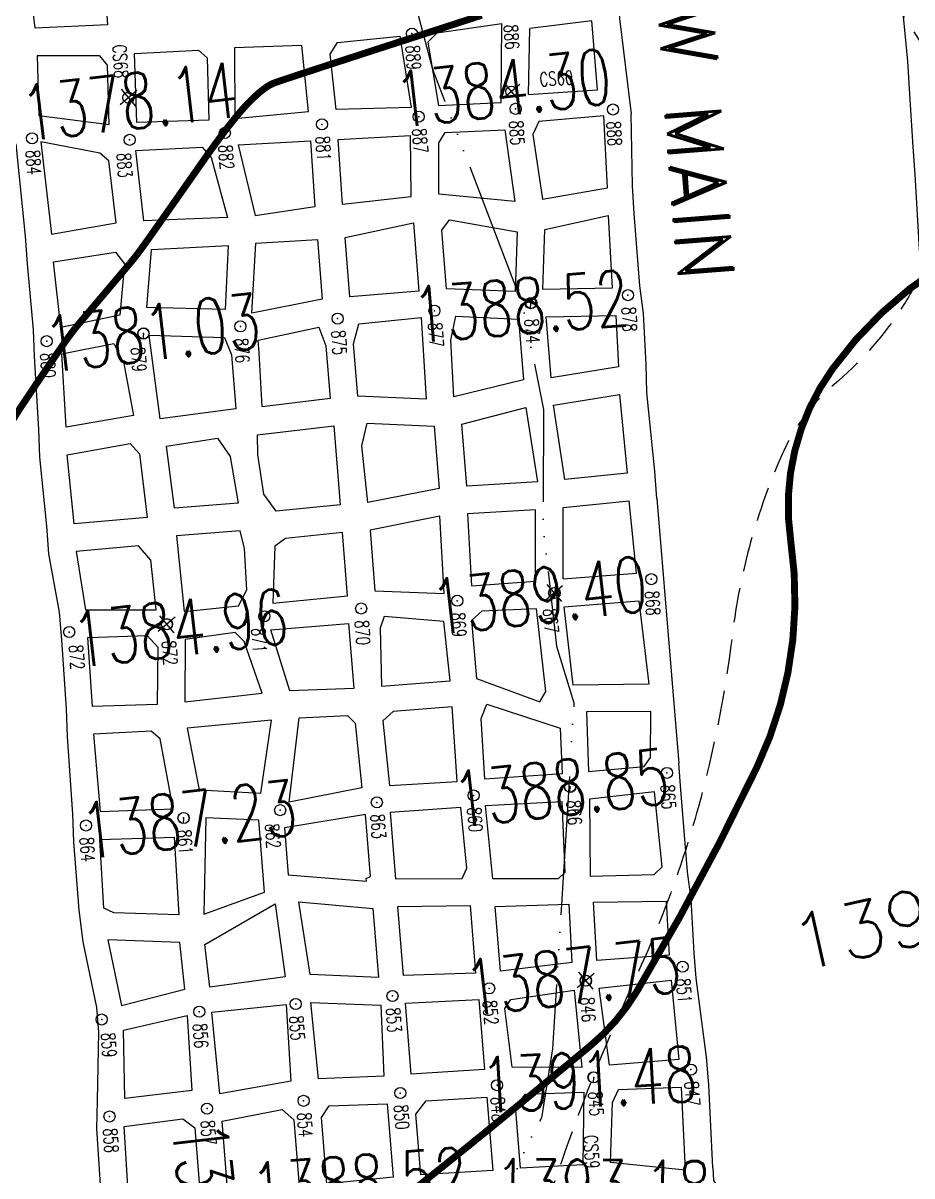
# Model space of a CAD drawing. Header units: inches. Extents: x 10131215 to 10153225, y 3476725 to 3491422.
# Drawn here: x 10140838 to 10141479, y 3484742 to 3485574 of the extents above; entities that cross this region are included whole.
import ezdxf
from ezdxf.enums import TextEntityAlignment as Align

# ---------------------------------------------------------------- set-up
doc = ezdxf.new("R2010")
doc.units = ezdxf.units.IN
doc.header["$LTSCALE"] = 100
doc.header["$MEASUREMENT"] = 0
doc.header["$PDMODE"] = 32
doc.header["$PDSIZE"] = 8
doc.linetypes.add('DASHED2', pattern=[0.375, 0.25, -0.125])
doc.linetypes.add('STREAM', pattern=[1.5, 1, -0.125, 0, -0.125, 0, -0.125, 0, -0.125])
for name, color, linetype in [('ELEVATIONS-UPEER MASON-CONTOURS', 175, 'CONTINUOUS'), ('ELEVATIONS-UPPER MASON-SPOT', 175, 'CONTINUOUS'), ('MINE WORKINGS-ADVANCED-SURVEYED', 7, 'CONTINUOUS'), ('PANEL AND MAINS LABELS', 4, 'CONTINUOUS'), ('ROADS', 34, 'DASHED2'), ('SPADS-CONTROL SURVEY-LABELS', 230, 'CONTINUOUS'), ('SPADS-CONTROL SURVEY-SYMBOLS', 230, 'CONTINUOUS'), ('SPADS-LABEL', 90, 'CONTINUOUS'), ('SPADS-SYMBOL', 90, 'CONTINUOUS'), ('WATER-SURFACE', 140, 'STREAM')]:
    doc.layers.add(name, color=color, linetype=linetype)
doc.styles.add('LEG', font='ROMAND')
doc.styles.add('LEV', font='SIMPLEX.shx', dxfattribs={"width": 0.7, "height": 40})
doc.styles.add('SP', font='SIMPLEX', dxfattribs={"width": 0.75, "height": 12})
doc.styles.get("Standard").update_dxf_attribs({"font": 'simplex.shx'})

# ---------------------------------------------------------------- blocks, each defined once
blk = doc.blocks.new('CS')
at = {"layer": 'SPADS-CONTROL SURVEY-SYMBOLS'}
for p, q in [((-5.66, 5.66), (5.66, -5.66)), ((5.66, 5.66), (-5.66, -5.66))]:
    blk.add_line(p, q, dxfattribs=at)
blk.add_circle((0, 0), 4, dxfattribs=at)
blk = doc.blocks.new('SS')
at = {"layer": 'SPADS-CONTROL SURVEY-SYMBOLS'}
blk.add_line((0, 0), (0, -4), dxfattribs=at)
blk.add_circle((0, 0), 4, dxfattribs=at)

msp = doc.modelspace()

# ---------------------------------------------------------------- linework, layer by layer
at = {"layer": 'ELEVATIONS-UPEER MASON-CONTOURS', "const_width": 5}
for points in [[(10135978.88, 3483263.25, 0), (10135880.17, 3483248.32, 0.000547)], [(10136147.76, 3483288.54, 0.000001), (10135988.51, 3483264.69, 0.000023)], [(10139638.83, 3483431.71, 0.000001), (10139693.52, 3483463.69, 0.000011)], [(10138804.87, 3484318.68, 0.000002), (10138743.64, 3484310.02, 0.000372)], [(10141574.74, 3485617.6, -0.000015), (10141379.01, 3485600.55, -0.00076), (10141181.14, 3485583.63, 0.049543)], [(10141168.33, 3485579.87, -0.000018), (10141135.28, 3485569.14, -0.000001), (10141133.22, 3485568.47, -0.000001), (10141131.65, 3485567.96, -0.00022), (10141111.62, 3485561.46, 0.00014), (10141091.58, 3485554.97, 0.000065), (10141078.5, 3485550.72, 0.000251), (10141075.1, 3485549.61, 0.000002), (10141074.53, 3485549.43, 0.00001), (10141074.41, 3485549.39, 0.000018), (10141074.1, 3485549.29, 0.000002), (10141070.58, 3485548.14, 0.000082), (10141059.69, 3485544.59, 0.000065), (10141046.07, 3485540.14, 0.000165), (10141037.14, 3485537.21, 0.00039), (10141033.35, 3485535.97, 0.000016), (10141033.18, 3485535.92, 0.00001), (10141032.91, 3485535.83, 0.000262), (10141030.44, 3485535.01, 0.000167), (10141026.55, 3485533.73, 0.000595), (10141026.08, 3485533.57, 0.000081), (10141022.65, 3485532.42, 0.001498), (10141020.49, 3485531.69, 0.002445), (10141019.17, 3485531.24, 0.013373), (10141018.79, 3485531.09, 0.00522), (10141017.83, 3485530.68, 0.016664), (10141016.67, 3485530.13, 0.01145), (10141015.04, 3485529.23, 0.011819), (10141013.96, 3485528.57, 0.008944), (10141012.57, 3485527.64, 0.015258), (10141010.81, 3485526.33, 0.008452), (10141007.75, 3485523.83, 0.010539), (10141004.43, 3485520.89, 0.010829), (10141001.32, 3485517.89, 0.0103), (10140998.38, 3485514.81, 0.007906), (10140994.7, 3485510.66, 0.008234), (10140988.66, 3485503.39, 0.008143), (10140982.8, 3485495.84, 0.003192), (10140974.4, 3485484.5, 0.005243), (10140969.41, 3485477.52, 0.000138), (10140962.41, 3485467.5, -0.000212), (10140957.87, 3485461.01, -0.000003), (10140952.22, 3485452.93, -0.000205), (10140952.13, 3485452.8, -0.000068), (10140950.63, 3485450.67, -0.000019), (10140945.27, 3485443.03, -0.000018), (10140944.92, 3485442.52, -0.000002), (10140942.29, 3485438.78, -0.000581), (10140934.2, 3485427.27, -0.000789), (10140928.23, 3485418.83, -0.001123), (10140924.67, 3485413.84, -0.001759), (10140922.38, 3485410.67, -0.000257), (10140921.64, 3485409.65, -0.000779), (10140921.39, 3485409.31, -0.00089), (10140921.13, 3485408.96, -0.000571), (10140920.73, 3485408.42, -0.002944), (10140920.2, 3485407.71, -0.00227), (10140919.5, 3485406.8, -0.002383), (10140918.84, 3485405.97, -0.001901), (10140918.02, 3485404.93, -0.001257), (10140916.92, 3485403.57, -0.001914), (10140916.19, 3485402.67, -0.000614), (10140915.31, 3485401.61, -0.001515), (10140914.95, 3485401.18), (10140914.91, 3485401.13), (10140914.85, 3485401.06, -0.000006), (10140914.42, 3485400.54, -0.000054), (10140914.37, 3485400.49, -0.000181), (10140914.37, 3485400.49, -0.000001), (10140914.33, 3485400.44, -0.000235), (10140910.13, 3485395.45, -0.000178), (10140904.59, 3485388.87, -0.000228), (10140902.06, 3485385.87, 0.00004), (10140887.53, 3485368.67, 0.000141), (10140877.15, 3485356.38, 0.000797), (10140875.32, 3485354.2, 0.01165), (10140875.24, 3485354.11, 0.000441), (10140873.34, 3485351.61, 0.01208), (10140865.37, 3485340.56, 0.003182), (10140836.39, 3485297.71, 0.031215), (10140813.68, 3485258.56, -0.03948)], [(10139736.41, 3483488.78, -0.000003), (10139816.89, 3483535.85, -0.000201)], [(10141499.27, 3485398.28, 0.094745), (10141421.37, 3485324.79, 0.195799), (10141391.16, 3485200.75, -0.148992), (10141366.81, 3485037.4, -0.02378), (10141280.23, 3484875.61, -0.084734), (10141246.52, 3484836.23, -0.002359), (10141171.95, 3484774.8, -0.003567), (10141122.16, 3484734.76, -0.000007), (10141120.41, 3484733.37, -0.00083)], [(10141863.62, 3484883.39, -0.004682), (10141374.47, 3484615.56, -0.062526)]]:
    msp.add_lwpolyline(points, format="xyb", dxfattribs=at)
at = {"layer": 'MINE WORKINGS-ADVANCED-SURVEYED', "flags": 128}
for points in [[(10141256.41, 3485655.88), (10141266.17, 3485597.51), (10141267.78, 3485577.57), (10141276.23, 3485508.8)], [(10141201.98, 3485522.59), (10141251.86, 3485526.12), (10141247.84, 3485575.96), (10141203.14, 3485570.39)], [(10141201.98, 3485522.59), (10141203.14, 3485570.39)], [(10141294.71, 3485231.1), (10141293.1, 3485251.03), (10141287.52, 3485307.77), (10141286.91, 3485327.79), (10141284.93, 3485364.75), (10141282.32, 3485384.6), (10141278.4, 3485436.76), (10141276.97, 3485456.71), (10141276.23, 3485508.8)], [(10140832.42, 3485487.19), (10140839.21, 3485420.5), (10140840.65, 3485400.56), (10140845.01, 3485352.95), (10140845.54, 3485333.93), (10140848.81, 3485281.02), (10140849.42, 3485261), (10140854.44, 3485211.24), (10140856.05, 3485191.31), (10140863.64, 3485149.25), (10140865.37, 3485129.33), (10140868.71, 3485079.43), (10140869.44, 3485059.41), (10140873.29, 3485003.54), (10140874.03, 3484983.52), (10140877.94, 3484934.24), (10140880.78, 3484911.39), (10140890.62, 3484864.03), (10140892.07, 3484846.09), (10140891.04, 3484796.64), (10140890.66, 3484776.54), (10140894.09, 3484721.64)], [(10140992.7, 3485486.48), (10141044.8, 3485489.27), (10141047.93, 3485441.94)], [(10140992.7, 3485486.48), (10141004.97, 3485435.46), (10141047.93, 3485441.94)], [(10141067.86, 3485443.55), (10141064.77, 3485490.35), (10141117, 3485493.15)], [(10141067.86, 3485443.55), (10141117.57, 3485449.05), (10141117, 3485493.15)], [(10141227.17, 3485173.17), (10141227.02, 3485224.76), (10141274.78, 3485229.49)], [(10141227.17, 3485173.17), (10141280.01, 3485177.25), (10141274.78, 3485229.49)], [(10141294.71, 3485231.1), (10141310.43, 3485039.93)], [(10141227.78, 3485153.15), (10141281.62, 3485157.31), (10141288.74, 3485097.37)], [(10141288.74, 3485097.37), (10141234.36, 3485096.49), (10141227.78, 3485153.15)], [(10141334.97, 3484748.19), (10141332.14, 3484808.16), (10141330.53, 3484828.09), (10141322.92, 3484885.16), (10141321.47, 3484903.1), (10141319.33, 3484942.05), (10141316.72, 3484961.91), (10141311.96, 3485020.99), (10141310.43, 3485039.93)], [(10141334.97, 3484748.19), (10141335.43, 3484739.1), (10141375.81, 3484677.07)]]:
    msp.add_lwpolyline(points, dxfattribs=at)
for points in [[(10140898.49, 3485573.02), (10140846.45, 3485570.5), (10140841.52, 3485611.26), (10140895.12, 3485619.9)], [(10141136.11, 3485567.07), (10141129.62, 3485560.53), (10141137.31, 3485514.86), (10141182.37, 3485517), (10141182.81, 3485573.77)], [(10141117.38, 3485513.24), (10141063.34, 3485511.98), (10141059.13, 3485551.77), (10141064.47, 3485560.23), (10141109.2, 3485564.9)], [(10140919.6, 3485502.38), (10140918.02, 3485552.36), (10140964.08, 3485554.72), (10140970.47, 3485549.14), (10140971.48, 3485504.1)], [(10141043.41, 3485510.37), (10141038.55, 3485558.13), (10140990.02, 3485556.46), (10140990.43, 3485505.37)], [(10140849.01, 3485507.43), (10140899.65, 3485500.94), (10140898.57, 3485543.95), (10140893.08, 3485550.57), (10140847.89, 3485550.56)], [(10141212.08, 3485447.16), (10141259.01, 3485455.42), (10141256.29, 3485507.36), (10141209.57, 3485503.14), (10141205.31, 3485493.77)], [(10141192.15, 3485445.55), (10141137.5, 3485450.67), (10141137.5, 3485487.79), (10141141.92, 3485495.17), (10141184.98, 3485497.14)], [(10140858.16, 3485421.87), (10140904.74, 3485430.12), (10140899.52, 3485474.87), (10140893.11, 3485480.42), (10140850.37, 3485488.48)], [(10140985.03, 3485433.85), (10140924.69, 3485431.56), (10140919.04, 3485482.28), (10140966.76, 3485484.74), (10140973.28, 3485477.16)], [(10141262.39, 3485382.99), (10141212.32, 3485382.09), (10141213.85, 3485425.23), (10141259.45, 3485435.4)], [(10141123.11, 3485380.79), (10141073.25, 3485376.76), (10141069.79, 3485419.62), (10141119.1, 3485430.11)], [(10141192.38, 3485380.49), (10141143.05, 3485382.39), (10141139.6, 3485424.75), (10141145.02, 3485432.21), (10141193.92, 3485423.62)], [(10140983.36, 3485367.5), (10140927, 3485369.1), (10140930.18, 3485410.9), (10140985.64, 3485413.84)], [(10141053.32, 3485375.15), (10141002.62, 3485365.04), (10141005.58, 3485415.45), (10141049.86, 3485418.02)], [(10140907.39, 3485363.51), (10140864.95, 3485354.56), (10140859.6, 3485401.92), (10140904.25, 3485409.03), (10140910.87, 3485400.49)], [(10141128.39, 3485302.96), (10141079.04, 3485304.99), (10141075.99, 3485342.87), (10141079.84, 3485357.23), (10141124.64, 3485361.85)], [(10141198.53, 3485316.77), (10141148.32, 3485304.56), (10141146.02, 3485345.51), (10141149.64, 3485362.86), (10141194.99, 3485360.63)], [(10141266.97, 3485326.18), (10141218.46, 3485318.38), (10141214.92, 3485362.24), (10141264.99, 3485363.14)], [(10141059.11, 3485303.38), (10141010.09, 3485297.42), (10141007.95, 3485336.38), (10141007.22, 3485345.35), (10141050.94, 3485354.9), (10141056.05, 3485341.26)], [(10140991.15, 3485295.89), (10140936.51, 3485288.61), (10140928.61, 3485349.17), (10140982.98, 3485347.41), (10140988.01, 3485334.77)], [(10140917.24, 3485291.06), (10140868.74, 3485282.63), (10140865.48, 3485335.54), (10140903.01, 3485343.09), (10140910.2, 3485328.62)], [(10141273.17, 3485249.42), (10141228.4, 3485244.94), (10141220.07, 3485298.44), (10141267.59, 3485306.16)], [(10141208.47, 3485243.33), (10141157.54, 3485240.09), (10141153.92, 3485284.95), (10141200.13, 3485296.84)], [(10141137.6, 3485238.49), (10141086.23, 3485228.32), (10141081.94, 3485269.11), (10141085.64, 3485285.46), (10141133.98, 3485283.34)], [(10141066.3, 3485226.71), (10141020.19, 3485221.99), (10141011.17, 3485234.3), (10141006.84, 3485263.05), (10141006.71, 3485277.08), (10141061.71, 3485283.53)], [(10140927.18, 3485217.62), (10140874.38, 3485212.85), (10140869.36, 3485262.61), (10140914.87, 3485270.81), (10140921.49, 3485263.32)], [(10140992.63, 3485227.79), (10140946.72, 3485224.22), (10140941.1, 3485268.91), (10140977.8, 3485274.75), (10140986.9, 3485261.44)], [(10141160.92, 3485168.29), (10141207.23, 3485171.56), (10141207.08, 3485223.15), (10141158.15, 3485220.08)], [(10141091.4, 3485164.67), (10141141.32, 3485162.64), (10141138.22, 3485218.47), (10141087.84, 3485208.39)], [(10140953.7, 3485149.6), (10140992.92, 3485153.68), (10140999, 3485165.22), (10140997.28, 3485195.06), (10140994.24, 3485207.86), (10140948.33, 3485204.28)], [(10141017.84, 3485155.72), (10141071.63, 3485161.05), (10141067.91, 3485206.78), (10141026.78, 3485202.45), (10141019.21, 3485196.83)], [(10140882.57, 3485150.9), (10140933.52, 3485150.88), (10140929.68, 3485186.72), (10140920.82, 3485197.04), (10140875.98, 3485192.92)], [(10141140.99, 3485142.54), (10141097.93, 3485146.13), (10141095.23, 3485137.72), (10141096, 3485095.81), (10141145.57, 3485099.77)], [(10141210.24, 3485084.52), (10141214.67, 3485091.89), (10141207.85, 3485151.54), (10141168.48, 3485149.86), (10141161.01, 3485143.21), (10141164.5, 3485101.36)], [(10141076.06, 3485094.19), (10141030.03, 3485092.5), (10141016.4, 3485136.54), (10141072.25, 3485141.04)], [(10140934.34, 3485082.7), (10140887.63, 3485081.07), (10140884.3, 3485130.97), (10140927.08, 3485132.26), (10140934.83, 3485123.89)], [(10141010.1, 3485090.87), (10140997.03, 3485127.93), (10140990.48, 3485134.42), (10140954.41, 3485129.59), (10140954.27, 3485084.41)], [(10141101.83, 3485024.04), (10141150.65, 3485026.94), (10141147.15, 3485080.84), (10141104.51, 3485077.44), (10141097.02, 3485070.81)], [(10141170.58, 3485028.61), (10141167.91, 3485072.54), (10141172.06, 3485082.92), (10141224.81, 3485065.62), (10141226.47, 3485032.65)], [(10141245.41, 3485034.18), (10141285.51, 3485037.92), (10141290.01, 3485044.3), (10141290.35, 3485077.43), (10141243.94, 3485077.2)], [(10140964.71, 3485021.07), (10141008.99, 3485018.54), (10141016.71, 3485071.35), (10140955.89, 3485065.48)], [(10141029.58, 3485012.2), (10141036.65, 3485072.98), (10141071.62, 3485074.76), (10141077.09, 3485069.19), (10141081.89, 3485022.42)], [(10140945.81, 3485007.4), (10140936.47, 3485057.79), (10140929.98, 3485063.26), (10140888.37, 3485061.06), (10140893.22, 3485005.27)], [(10141246.48, 3484958.71), (10141292.8, 3484959.98), (10141298.38, 3484965.44), (10141293.02, 3485019.46), (10141246.02, 3485014.16)], [(10141228.22, 3484961.25), (10141223.56, 3484956.86), (10141176.4, 3484956.86), (10141171.14, 3485009.61), (10141226.08, 3485012.55)], [(10141085.31, 3484955.16), (10141085.15, 3484957.15), (10141088.06, 3484958.39), (10141084.45, 3485003.24), (10141026.07, 3484993.51), (10141028.79, 3484959.62)], [(10141106.25, 3484956.84), (10141154.31, 3484957.08), (10141157.74, 3484964.38), (10141153.2, 3485008.16), (10141102.39, 3485004.69)], [(10140968.03, 3484931.39), (10141011.73, 3484947.22), (10141007.56, 3484999.05), (10140969.46, 3485000.73)], [(10140950.01, 3484930.94), (10140903.18, 3484932.26), (10140895.88, 3484935.68), (10140892.95, 3484985.17), (10140946.5, 3484986.84)], [(10140972.29, 3484878.56), (10140968.8, 3484909.38), (10141019.43, 3484938.8), (10141026.66, 3484886.21)], [(10141044.6, 3484887.66), (10141036.37, 3484940.17), (10141089.91, 3484935.46), (10141093.92, 3484885.62)], [(10141163.85, 3484888.63), (10141111.87, 3484887.07), (10141107.85, 3484936.91), (10141159.91, 3484937.47)], [(10141181.79, 3484890.07), (10141178.01, 3484936.92), (10141231.06, 3484938.4), (10141233.45, 3484896.46)], [(10141251.39, 3484897.9), (10141249.01, 3484939.85), (10141301.39, 3484940.61), (10141303.53, 3484901.65)], [(10140908.57, 3484865.48), (10140954.35, 3484877.12), (10140950.62, 3484910.93), (10140898.72, 3484912.84)], [(10141310.6, 3484826.48), (10141260.5, 3484822.32), (10141253, 3484877.97), (10141304.97, 3484883.71)], [(10141170.45, 3484819.19), (10141117.6, 3484815.93), (10141113.47, 3484867.13), (10141166.37, 3484869.77)], [(10141240.56, 3484820.71), (10141190.39, 3484820.8), (10141184.96, 3484863.24), (10141189.46, 3484869.62), (10141235.05, 3484876.52)], [(10141030.72, 3484810.92), (10140979.49, 3484801.77), (10140973.74, 3484860.62), (10141027.27, 3484866.2)], [(10141097.67, 3484814.32), (10141050.66, 3484812.53), (10141045.21, 3484867.64), (10141095.53, 3484865.68)], [(10140959.23, 3484804.15), (10140910.98, 3484798.25), (10140910.01, 3484847.53), (10140955.88, 3484858.18)], [(10141315.04, 3484746.58), (10141261.14, 3484752.14), (10141262.67, 3484795.41), (10141266.93, 3484804.78), (10141312.2, 3484806.55)], [(10141176.33, 3484746.42), (10141124.47, 3484743.24), (10141120.93, 3484787.1), (10141128.18, 3484796.71), (10141172.06, 3484799.25)], [(10141241.21, 3484750.53), (10141196.26, 3484748.03), (10141192.64, 3484792.89), (10141199.97, 3484801.5), (10141242.01, 3484802.77)], [(10141036.84, 3484735.17), (10140985.28, 3484730), (10140981.1, 3484781.84), (10141024.36, 3484790.34), (10141032.97, 3484783.01)], [(10141104.54, 3484741.63), (10141056.77, 3484736.77), (10141052.91, 3484784.62), (10141058.25, 3484793.08), (10141100.27, 3484794.46)], [(10140965.35, 3484728.39), (10140914.02, 3484723.25), (10140910.6, 3484778.15), (10140952.87, 3484783.57), (10140961.41, 3484777.24)]]:
    msp.add_lwpolyline(points, close=True, dxfattribs=at)
at = {"layer": 'MINE WORKINGS-ADVANCED-SURVEYED'}
msp.add_lwpolyline([(10141519.68, 3484979.95), (10141518.03, 3484999.89), (10141515.81, 3485038.84), (10141516.15, 3485058.94), (10141507.68, 3485107.1), (10141507.86, 3485127.2), (10141503.69, 3485184.06), (10141502.88, 3485204.07), (10141500.16, 3485256.03), (10141496.35, 3485275.77), (10141489.1, 3485322.3), (10141490.27, 3485342.49), (10141485.82, 3485391.29), (10141484, 3485411.21), (10141480.83, 3485465), (10141479.54, 3485484.96), (10141476.82, 3485526.87), (10141475.53, 3485546.83), (10141470.36, 3485601.56)], dxfattribs=at)
at = {"layer": 'ROADS', "flags": 128}
msp.add_lwpolyline([(10142890.91, 3487134.02, -0.044645), (10142769.25, 3487146.11, -0.014325), (10142693.15, 3487162.88, 0.034109), (10142538.65, 3487190.58, 0.027265), (10142454.6, 3487195.18, 0.099439), (10142335.15, 3487171.17, 0.067785), (10142220.66, 3487103.72, 0.024609), (10142121.05, 3487016.88, -0.015349), (10142040.8, 3486944.24, 0.000143), (10141917.66, 3486839.43, 0.041992), (10141792.71, 3486713.47, 0.029288), (10141690.36, 3486575.65, 0.060776), (10141621.06, 3486435.36, -0.003956), (10141588.27, 3486344.2, 0.094066), (10141578.47, 3486285.64, 0.028514), (10141584.78, 3486205.62, -0.013309), (10141590.12, 3486156.86, -0.156293), (10141566.75, 3486055.89, -0.030644), (10141492.51, 3485947.07, 0.050304), (10141428.6, 3485845, 0.088532), (10141404.14, 3485760.69, 0.153661), (10141424.56, 3485659.31, 0.024001), (10141490.47, 3485552.13, -0.187712), (10141505.02, 3485489.59, -0.0068), (10141495.92, 3485431.66, -0.107997), (10141469.12, 3485365.4, -0.066152), (10141422.51, 3485313.5, 0.111374), (10141385.31, 3485263.75, 0.075028), (10141349.05, 3485132.94, -0.037187), (10141324.4, 3485008.14, -0.041), (10141280.04, 3484887.07, 0.025185), (10141225.62, 3484751.94, -0.003932), (10141195.87, 3484667.92, -0.009731), (10141158.05, 3484569.73, -0.162255), (10141097.14, 3484498.7, -0.05741), (10141080.13, 3484491, 0.323978), (10141029.99, 3484422.7, -0.029611), (10141022.81, 3484314.21, -0.050271), (10141008.06, 3484249.95, 3.810202)], format="xyb", dxfattribs=at)
at = {"layer": 'SPADS-SYMBOL'}
for p in [(10141118.08, 3485566.64), (10141122.91, 3485506.69), (10141192.77, 3485512.33), (10141262.97, 3485511.88), (10141053.17, 3485501.15), (10140844.16, 3485491.07), (10140914.46, 3485489.97), (10140983.11, 3485494.88), (10141273.82, 3485377.92), (10141134.27, 3485366.66), (10141204.07, 3485372.29), (10141064.48, 3485361.03), (10140924.49, 3485350.35), (10140994.36, 3485355.37), (10140854.69, 3485344.72), (10141290.65, 3485173.03), (10141150.77, 3485157.43), (10141220.95, 3485163.09), (10141081.4, 3485151.83), (10140941.42, 3485140.54), (10141011.58, 3485146.2), (10140870.9, 3485134.85), (10141301.93, 3485033.24), (10141162.51, 3485016.96), (10141232.25, 3485023.1), (10141092.76, 3485011.96), (10140953.39, 3485000.71), (10141023.02, 3485006.33), (10140883.03, 3484995.31), (10141313.21, 3484893.42), (10141243.53, 3484883.24), (10141173.75, 3484877.72), (10141034.26, 3484866.46), (10141104.02, 3484872.29), (10140964.67, 3484860.91), (10140894.32, 3484855.32), (10141319.2, 3484819.17), (10141179.38, 3484807.89), (10141249.16, 3484813.52), (10141109.67, 3484802.26), (10140970.31, 3484791.02), (10141039.89, 3484796.63), (10140899.97, 3484785.34)]:
    msp.add_point(p, dxfattribs=at)
at = {"layer": 'WATER-SURFACE', "flags": 128}
msp.add_lwpolyline([(10140286.99, 3486440.45), (10140404.63, 3486317.89), (10140483.59, 3486217.77), (10140545.98, 3486173.81), (10140678.58, 3486050.31), (10140769.67, 3485984.52), (10140857.62, 3485948.99), (10140925.3, 3485909.71), (10141001.43, 3485844.85), (10141101.93, 3485688.27), (10141108.52, 3485632.74), (10141132.9, 3485541.02), (10141197.56, 3485371.64), (10141212.89, 3485295.52), (10141212.63, 3485210.34), (10141222.36, 3485124.55), (10141234.86, 3485083.68), (10141219.44, 3484834.08), (10141211.37, 3484784.47), (10141194.24, 3484750.45), (10141184.93, 3484680.87), (10141143.85, 3484583.2), (10141129.55, 3484513.93), (10141124.31, 3484429.07), (10141055.19, 3484283.02), (10141050.62, 3484127.96), (10140993.95, 3484021.23), (10140960.99, 3483892.99), (10140967.27, 3483832.46), (10140991.65, 3483740.75), (10141056.92, 3483581.35), (10141106.55, 3483493.08), (10141117.51, 3483427.25), (10141127.41, 3483382.85), (10141141.89, 3483335.54), (10141139.11, 3483290.61), (10141146.93, 3483255.04), (10141136.39, 3483165.5), (10141140.15, 3483145.22), (10141185.41, 3483067.24), (10141307.4, 3482934.39), (10141329, 3482797.74), (10141376.11, 3482749.72), (10141481.54, 3482673.02), (10141607.55, 3482605.06), (10141744.14, 3482546.47), (10141806.52, 3482502.51), (10141923.47, 3482450.15), (10141951.55, 3482418.34), (10141987.14, 3482345.98), (10142044.69, 3482061.78), (10142044.38, 3482056.79), (10142039.51, 3481635.04)], dxfattribs=at)

# ---------------------------------------------------------------- block references
at = {"layer": 'SPADS-CONTROL SURVEY-SYMBOLS', "xscale": 1.000028516851045, "yscale": 1.000028516851045, "zscale": 1.000028516851045}
for name, p, rotation in [('CS', (10141189.67, 3485524.73), 355.6010274838459), ('CS', (10140913.62, 3485520.44), 355.601027048632), ('SS', (10141203.58, 3485372.11), 355.601027517496), ('SS', (10140924.42, 3485350.12), 355.6010270787355), ('CS', (10141220.59, 3485162.99), 355.6010275603697), ('CS', (10140941.18, 3485140.37), 355.601027121277), ('SS', (10141231.95, 3485023.24), 355.6010275890075), ('SS', (10140953.35, 3485000.62), 355.6010271511882), ('CS', (10141243.29, 3484883.37), 355.6010276176218), ('SS', (10141248.95, 3484813.59), 355.601027631903)]:
    msp.add_blockref(name, p, dxfattribs=dict(at, rotation=rotation))

# ---------------------------------------------------------------- texts
at = {"layer": 'ELEVATIONS-UPEER MASON-CONTOURS'}
msp.add_text('1390', height=40.001, rotation=12.59783, dxfattribs=at).set_placement((10141530.59, 3484919.54), align=Align.RIGHT)
at = {"layer": 'ELEVATIONS-UPPER MASON-SPOT', "style": 'LEV', "width": 0.7}
for s, rotation, p in [('1384.30', 6.5841, (10141183.8, 3485527.34)), ('1378.14', 6.5841, (10140914.34, 3485517.67)), ('1388.52', 4.75999, (10141196.45, 3485369.89)), ('1381.03', 6.5841, (10140930.92, 3485350.94)), ('1389.40', 6.5841, (10141209.87, 3485161.23)), ('1384.96', 6.5841, (10140951.08, 3485137.76)), ('1388.85', 6.5841, (10141225.5, 3485022.41)), ('1387.23', 6.5841, (10140957.28, 3484999.84)), ('1387.75', 6.5841, (10141234.05, 3484886.5)), ('1391.48', 3.23775, (10141245.68, 3484812.04)), ('1387.48', 276.5841, (10140973.32, 3484703.72)), ('1388.52', 4.4701, (10141080.17, 3484737.35)), ('1393.18', 359.30903, (10141255.62, 3484733.98))]:
    msp.add_text(s, height=40.001, rotation=rotation, dxfattribs=at).set_placement(p, align=Align.MIDDLE)
at = {"layer": 'PANEL AND MAINS LABELS', "style": 'LEG'}
msp.add_text('NW MAIN', height=40.001, rotation=274.39171, dxfattribs=at).set_placement((10141321.18, 3485506.75), align=Align.MIDDLE)
at = {"layer": 'SPADS-CONTROL SURVEY-LABELS', "style": 'SP', "width": 0.7}
for s, rotation, p in [('CS68', 273.6168, (10140907.87, 3485546.56)), ('CS60', 3.6168, (10141222.14, 3485534.29)), ('874', 273.6168, (10141204.88, 3485352.02)), ('879', 273.6168, (10140921.05, 3485331.45)), ('867', 273.6168, (10141218.25, 3485142.96)), ('872', 273.6168, (10140943.37, 3485119.74)), ('866', 273.6168, (10141235.1, 3485004.59)), ('861', 273.6168, (10140954.43, 3484983.37)), ('846', 273.6168, (10141245.04, 3484862.47)), ('845', 273.6168, (10141250.8, 3484794.51)), ('CS59', 273.6168, (10141247.6, 3484759.76))]:
    msp.add_text(s, height=10, rotation=rotation, dxfattribs=at).set_placement(p, align=Align.MIDDLE)
at = {"layer": 'SPADS-LABEL', "style": 'SP', "width": 0.7}
for s, p in [('886', (10141189.94, 3485564.24)), ('889', (10141119.11, 3485549.3)), ('885', (10141193.8, 3485494.98)), ('888', (10141264, 3485494.53)), ('887', (10141123.95, 3485489.35)), ('882', (10140984.14, 3485477.53)), ('881', (10141054.21, 3485483.8)), ('884', (10140845.2, 3485473.72)), ('883', (10140910.82, 3485471.61)), ('878', (10141274.86, 3485360.57)), ('877', (10141135.31, 3485349.31)), ('876', (10140995.4, 3485338.02)), ('875', (10141065.51, 3485343.68)), ('880', (10140855.73, 3485327.38)), ('868', (10141291.68, 3485155.69)), ('869', (10141151.81, 3485140.09)), ('871', (10141007.85, 3485128.87)), ('870', (10141082.43, 3485134.49)), ('872', (10140876.37, 3485116.68)), ('865', (10141302.96, 3485015.9)), ('863', (10141093.8, 3484994.61)), ('860', (10141163.55, 3484999.61)), ('862', (10141017.74, 3484987.68)), ('864', (10140884.06, 3484977.96)), ('851', (10141314.25, 3484876.08)), ('853', (10141105.05, 3484854.94)), ('852', (10141174.78, 3484860.37)), ('855', (10141035.29, 3484849.11)), ('859', (10140899.56, 3484836.89)), ('856', (10140965.71, 3484843.57)), ('847', (10141320.24, 3484801.82)), ('848', (10141180.42, 3484790.54)), ('854', (10141040.93, 3484779.29)), ('850', (10141110.7, 3484784.92)), ('857', (10140971.35, 3484773.67)), ('858', (10140901.01, 3484768))]:
    msp.add_text(s, height=10, rotation=273.6168, dxfattribs=at).set_placement(p, align=Align.MIDDLE)

doc.saveas('drawing.dxf')
